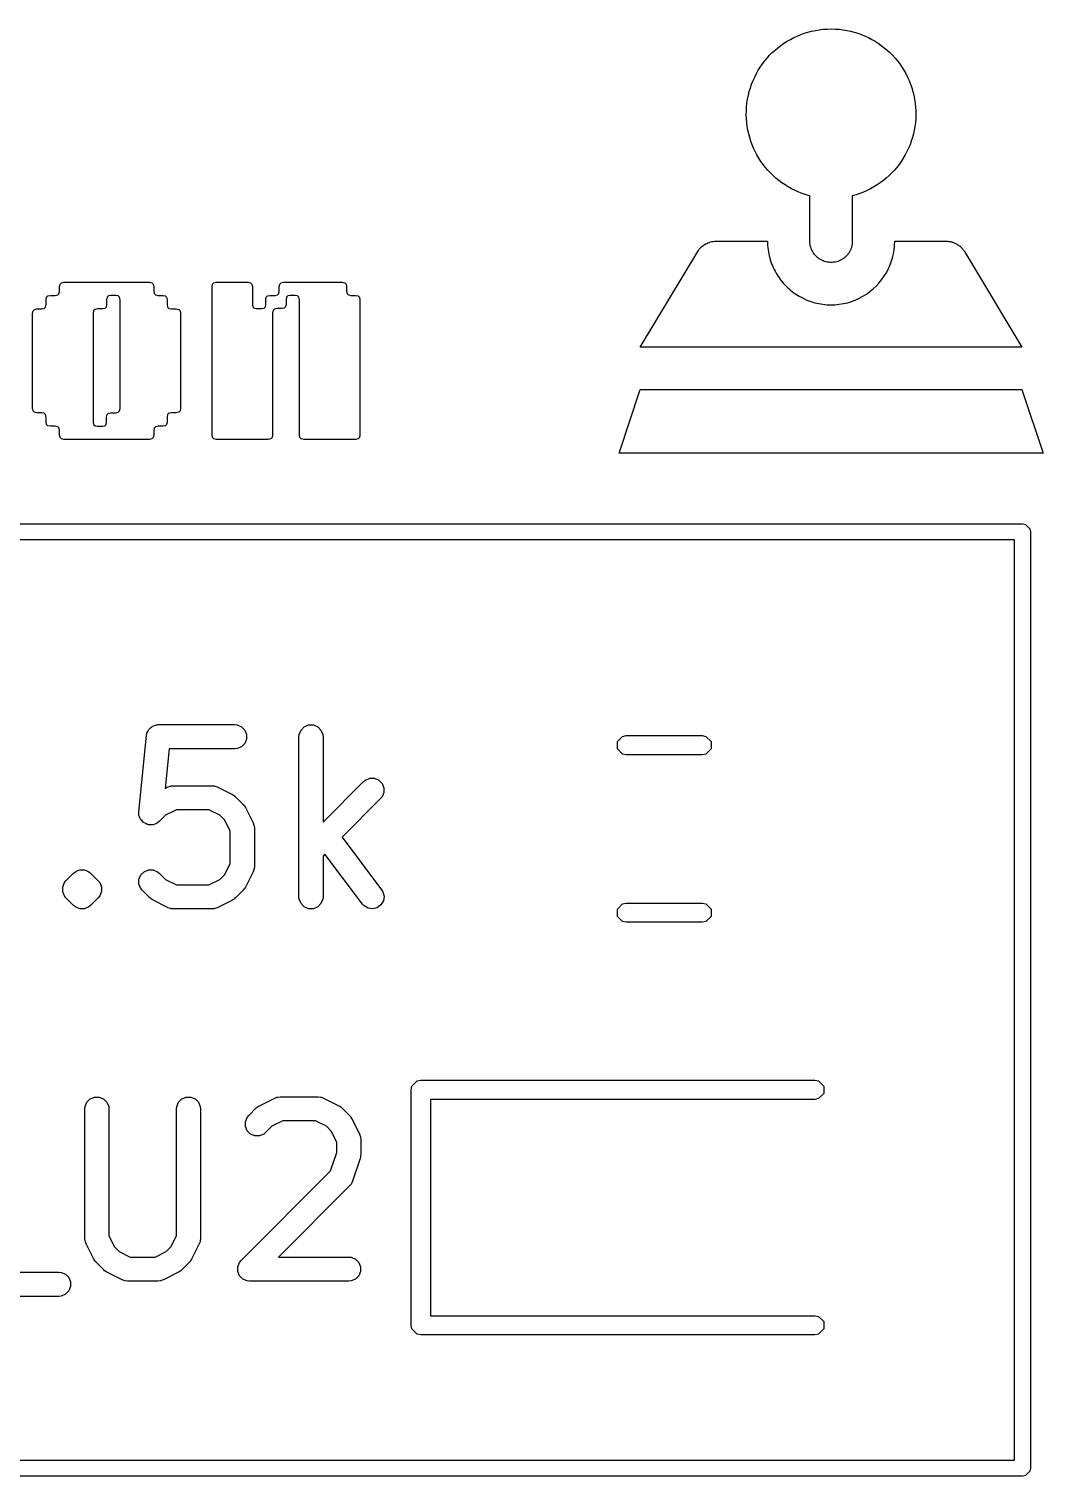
# Model space of a CAD drawing. Header units: millimetres. Extents: x 60 to 220, y -152 to -53.
# Drawn here: x 151.22 to 157.55, y -118.41 to -109.38 of the extents above; entities that cross this region are included whole.
import ezdxf

# ---------------------------------------------------------------- set-up
doc = ezdxf.new("R2010")
doc.units = ezdxf.units.MM
doc.layers.add('F.Silkscreen', color=41, linetype='CONTINUOUS', true_color=0xf2eda1)

msp = doc.modelspace()

# ---------------------------------------------------------------- linework, layer by layer
at = {"layer": 'F.Silkscreen', "linetype": 'CONTINUOUS'}
for p, q in [((155.968253, -109.448952), (155.989164, -109.438095)), ((155.989164, -109.438095), (156.010593, -109.428156)), ((156.010593, -109.428156), (156.032513, -109.419162)), ((156.032513, -109.419162), (156.054895, -109.411135)), ((156.054895, -109.411135), (156.077713, -109.4041)), ((156.077713, -109.4041), (156.100939, -109.398081)), ((156.100939, -109.398081), (156.124546, -109.393102)), ((156.124546, -109.393102), (156.148506, -109.389187)), ((156.148506, -109.389187), (156.172792, -109.386361)), ((156.172792, -109.386361), (156.197376, -109.384648)), ((156.197376, -109.384648), (156.222232, -109.384071)), ((156.222232, -109.384071), (156.247087, -109.384648)), ((156.247087, -109.384648), (156.271671, -109.386361)), ((156.271671, -109.386361), (156.295957, -109.389187)), ((156.295957, -109.389187), (156.319917, -109.393102)), ((156.319917, -109.393102), (156.343524, -109.39808)), ((156.343524, -109.39808), (156.36675, -109.4041)), ((156.36675, -109.4041), (156.389568, -109.411135)), ((156.389568, -109.411135), (156.411951, -109.419162)), ((156.411951, -109.419162), (156.43387, -109.428156)), ((156.43387, -109.428156), (156.4553, -109.438094)), ((156.4553, -109.438094), (156.476211, -109.448952)), ((155.838674, -109.54867), (155.855193, -109.532053)), ((155.855193, -109.532053), (155.872422, -109.516186)), ((155.872422, -109.516186), (155.890333, -109.501094)), ((155.890333, -109.501094), (155.908899, -109.4868)), ((155.908899, -109.4868), (155.928093, -109.473329)), ((155.928093, -109.473329), (155.947886, -109.460705)), ((155.947886, -109.460705), (155.968253, -109.448952)), ((156.476211, -109.448952), (156.496577, -109.460705)), ((156.496577, -109.460705), (156.516371, -109.473329)), ((156.516371, -109.473329), (156.535564, -109.4868)), ((156.535564, -109.4868), (156.55413, -109.501094)), ((156.55413, -109.501094), (156.572042, -109.516186)), ((156.572042, -109.516186), (156.589271, -109.532053)), ((156.589271, -109.532053), (156.60579, -109.54867)), ((155.767684, -109.642164), (155.780243, -109.622158)), ((155.780243, -109.622158), (155.793649, -109.602781)), ((155.793649, -109.602781), (155.807874, -109.584058)), ((155.807874, -109.584058), (155.822892, -109.566013)), ((155.822892, -109.566013), (155.838674, -109.54867)), ((156.60579, -109.54867), (156.621572, -109.566013)), ((156.621572, -109.566013), (156.636589, -109.584058)), ((156.636589, -109.584058), (156.650815, -109.602781)), ((156.650815, -109.602781), (156.664221, -109.622158)), ((156.664221, -109.622158), (156.67678, -109.642164)), ((155.726464, -109.728001), (155.735361, -109.705718)), ((155.735361, -109.705718), (155.745215, -109.683968)), ((155.745215, -109.683968), (155.755999, -109.662776)), ((155.755999, -109.662776), (155.767684, -109.642164)), ((156.67678, -109.642164), (156.688465, -109.662775)), ((156.688465, -109.662775), (156.699248, -109.683968)), ((156.699248, -109.683968), (156.709102, -109.705718)), ((156.709102, -109.705718), (156.718, -109.728)), ((155.700987, -109.821977), (155.705784, -109.797804)), ((155.705784, -109.797804), (155.711647, -109.774068)), ((155.711647, -109.774068), (155.71855, -109.750792)), ((155.71855, -109.750792), (155.726464, -109.728001)), ((156.718, -109.728), (156.725914, -109.750792)), ((156.725914, -109.750792), (156.732816, -109.774067)), ((156.732816, -109.774067), (156.73868, -109.797804)), ((156.73868, -109.797804), (156.743477, -109.821976)), ((155.693325, -109.895895), (155.694723, -109.871291)), ((155.694723, -109.871291), (155.697283, -109.846561)), ((155.697283, -109.846561), (155.700987, -109.821977)), ((156.743477, -109.821976), (156.747181, -109.846561)), ((156.747181, -109.846561), (156.749741, -109.871291)), ((156.749741, -109.871291), (156.751139, -109.895895)), ((155.693068, -109.920344), (155.693325, -109.895895)), ((155.693932, -109.944606), (155.693068, -109.920344)), ((155.695897, -109.968652), (155.693932, -109.944606)), ((155.698941, -109.992451), (155.695897, -109.968652)), ((156.748567, -109.968652), (156.745522, -109.992451)), ((156.750531, -109.944606), (156.748567, -109.968652)), ((156.751396, -109.920343), (156.750531, -109.944606)), ((156.751139, -109.895895), (156.751396, -109.920343)), ((155.703045, -110.015974), (155.698941, -109.992451)), ((155.708188, -110.039189), (155.703045, -110.015974)), ((155.714349, -110.062068), (155.708188, -110.039189)), ((155.721508, -110.084578), (155.714349, -110.062068)), ((156.730115, -110.062067), (156.722956, -110.084578)), ((156.736276, -110.039189), (156.730115, -110.062067)), ((156.741419, -110.015974), (156.736276, -110.039189)), ((156.745522, -109.992451), (156.741419, -110.015974)), ((155.729644, -110.106691), (155.721508, -110.084578)), ((155.738737, -110.128376), (155.729644, -110.106691)), ((155.748766, -110.149603), (155.738737, -110.128376)), ((155.759712, -110.170341), (155.748766, -110.149603)), ((156.695697, -110.149602), (156.684752, -110.17034)), ((156.705727, -110.128376), (156.695697, -110.149602)), ((156.71482, -110.106691), (156.705727, -110.128376)), ((156.722956, -110.084578), (156.71482, -110.106691)), ((155.771552, -110.19056), (155.759712, -110.170341)), ((155.784267, -110.21023), (155.771552, -110.19056)), ((155.797836, -110.229321), (155.784267, -110.21023)), ((155.81224, -110.247802), (155.797836, -110.229321)), ((155.827456, -110.265644), (155.81224, -110.247802)), ((156.632224, -110.247802), (156.617008, -110.265643)), ((156.646628, -110.22932), (156.632224, -110.247802)), ((156.660197, -110.21023), (156.646628, -110.22932)), ((156.672912, -110.190559), (156.660197, -110.21023)), ((156.684752, -110.17034), (156.672912, -110.190559)), ((155.843465, -110.282815), (155.827456, -110.265644)), ((155.860246, -110.299286), (155.843465, -110.282815)), ((155.877779, -110.315027), (155.860246, -110.299286)), ((155.896044, -110.330007), (155.877779, -110.315027)), ((155.915018, -110.344196), (155.896044, -110.330007)), ((155.934683, -110.357564), (155.915018, -110.344196)), ((156.529446, -110.344196), (156.509781, -110.357564)), ((156.548421, -110.330007), (156.529446, -110.344196)), ((156.566685, -110.315027), (156.548421, -110.330007)), ((156.584218, -110.299286), (156.566685, -110.315027)), ((156.600999, -110.282815), (156.584218, -110.299286)), ((156.617008, -110.265643), (156.600999, -110.282815)), ((155.955018, -110.37008), (155.934683, -110.357564)), ((155.976002, -110.381714), (155.955018, -110.37008)), ((155.997614, -110.392437), (155.976002, -110.381714)), ((156.019835, -110.402217), (155.997614, -110.392437)), ((156.042643, -110.411025), (156.019835, -110.402217)), ((156.066019, -110.418829), (156.042643, -110.411025)), ((156.089941, -110.425601), (156.066019, -110.418829)), ((156.08994, -110.708838), (156.08994, -110.425601)), ((156.08994, -110.425601), (156.089941, -110.425601)), ((156.378445, -110.418829), (156.354524, -110.425601)), ((156.354524, -110.425601), (156.354524, -110.708838)), ((156.401821, -110.411025), (156.378445, -110.418829)), ((156.424629, -110.402217), (156.401821, -110.411025)), ((156.44685, -110.392437), (156.424629, -110.402217)), ((156.468462, -110.381714), (156.44685, -110.392437)), ((156.489446, -110.37008), (156.468462, -110.381714)), ((156.509781, -110.357564), (156.489446, -110.37008)), ((155.031607, -111.370296), (155.389985, -110.772999)), ((155.389985, -110.772999), (155.394689, -110.76572)), ((155.394689, -110.76572), (155.399818, -110.758815)), ((155.399818, -110.758815), (155.405348, -110.752299)), ((155.405348, -110.752299), (155.411258, -110.746184)), ((155.411258, -110.746184), (155.417524, -110.740483)), ((155.417524, -110.740483), (155.424123, -110.73521)), ((155.424123, -110.73521), (155.431032, -110.730376)), ((155.431032, -110.730376), (155.438227, -110.725996)), ((155.438227, -110.725996), (155.445687, -110.722083)), ((155.445687, -110.722083), (155.453387, -110.718648)), ((155.453387, -110.718648), (155.461305, -110.715706)), ((155.461305, -110.715706), (155.469418, -110.71327)), ((155.469418, -110.71327), (155.477703, -110.711352)), ((155.477703, -110.711352), (155.486137, -110.709965)), ((155.486137, -110.709965), (155.494697, -110.709123)), ((155.494697, -110.709123), (155.503359, -110.708838)), ((155.503359, -110.708838), (155.825357, -110.708838)), ((155.825357, -110.708838), (155.825578, -110.722098)), ((155.825578, -110.722098), (155.826236, -110.735285)), ((155.826236, -110.735285), (155.827328, -110.748392)), ((155.827328, -110.748392), (155.828847, -110.761408)), ((155.828847, -110.761408), (155.830789, -110.774325)), ((155.830789, -110.774325), (155.833147, -110.787133)), ((155.833147, -110.787133), (155.835918, -110.799825)), ((156.090233, -110.717654), (156.08994, -110.708838)), ((156.091104, -110.726361), (156.090233, -110.717654)), ((156.092537, -110.734936), (156.091104, -110.726361)), ((156.09452, -110.743355), (156.092537, -110.734936)), ((156.097037, -110.751593), (156.09452, -110.743355)), ((156.100077, -110.759627), (156.097037, -110.751593)), ((156.103624, -110.767432), (156.100077, -110.759627)), ((156.107664, -110.774984), (156.103624, -110.767432)), ((156.112184, -110.782259), (156.107664, -110.774984)), ((156.11717, -110.789233), (156.112184, -110.782259)), ((156.122607, -110.795882), (156.11717, -110.789233)), ((156.128483, -110.802181), (156.122607, -110.795882)), ((156.321856, -110.795882), (156.318973, -110.799077)), ((156.324631, -110.792599), (156.321856, -110.795882)), ((156.327294, -110.789233), (156.324631, -110.792599)), ((156.329844, -110.785785), (156.327294, -110.789233)), ((156.33228, -110.782259), (156.329844, -110.785785)), ((156.334599, -110.778657), (156.33228, -110.782259)), ((156.3368, -110.774984), (156.334599, -110.778657)), ((156.338881, -110.771241), (156.3368, -110.774984)), ((156.34084, -110.767432), (156.338881, -110.771241)), ((156.342676, -110.763559), (156.34084, -110.767432)), ((156.344387, -110.759627), (156.342676, -110.763559)), ((156.345971, -110.755637), (156.344387, -110.759627)), ((156.347426, -110.751593), (156.345971, -110.755637)), ((156.348751, -110.747498), (156.347426, -110.751593)), ((156.349944, -110.743355), (156.348751, -110.747498)), ((156.351003, -110.739167), (156.349944, -110.743355)), ((156.351927, -110.734936), (156.351003, -110.739167)), ((156.352713, -110.730667), (156.351927, -110.734936)), ((156.35336, -110.726361), (156.352713, -110.730667)), ((156.353867, -110.722022), (156.35336, -110.726361)), ((156.35423, -110.717654), (156.353867, -110.722022)), ((156.35445, -110.713258), (156.35423, -110.717654)), ((156.354524, -110.708838), (156.35445, -110.713258)), ((156.605369, -110.81239), (156.611317, -110.787133)), ((156.611317, -110.787133), (156.615617, -110.761408)), ((156.615617, -110.761408), (156.618227, -110.735285)), ((156.618227, -110.735285), (156.619107, -110.708838)), ((156.619107, -110.708838), (156.941104, -110.708838)), ((156.941104, -110.708838), (156.945447, -110.70891)), ((156.945447, -110.70891), (156.949767, -110.709123)), ((156.949767, -110.709123), (156.954061, -110.709475)), ((156.954061, -110.709475), (156.958326, -110.709965)), ((156.958326, -110.709965), (156.96256, -110.710591)), ((156.96256, -110.710591), (156.96676, -110.711352)), ((156.96676, -110.711352), (156.970923, -110.712245)), ((156.970923, -110.712245), (156.975045, -110.71327)), ((156.975045, -110.71327), (156.979125, -110.714424)), ((156.979125, -110.714424), (156.983158, -110.715706)), ((156.983158, -110.715706), (156.987143, -110.717115)), ((156.987143, -110.717115), (156.991076, -110.718648)), ((156.991076, -110.718648), (156.994955, -110.720305)), ((156.994955, -110.720305), (156.998777, -110.722083)), ((156.998777, -110.722083), (157.002538, -110.72398)), ((157.002538, -110.72398), (157.006236, -110.725996)), ((157.006236, -110.725996), (157.009869, -110.728129)), ((157.009869, -110.728129), (157.013432, -110.730376)), ((157.013432, -110.730376), (157.016924, -110.732737)), ((157.016924, -110.732737), (157.020341, -110.73521)), ((157.020341, -110.73521), (157.02368, -110.737792)), ((157.02368, -110.737792), (157.026939, -110.740483)), ((157.026939, -110.740483), (157.030115, -110.743281)), ((157.030115, -110.743281), (157.033205, -110.746184)), ((157.033205, -110.746184), (157.036206, -110.749191)), ((157.036206, -110.749191), (157.039115, -110.752299)), ((157.039115, -110.752299), (157.041929, -110.755508)), ((157.041929, -110.755508), (157.044646, -110.758815)), ((157.044646, -110.758815), (157.047262, -110.76222)), ((157.047262, -110.76222), (157.049775, -110.76572)), ((157.049775, -110.76572), (157.052181, -110.769313)), ((157.052181, -110.769313), (157.054479, -110.772999)), ((157.054479, -110.772999), (157.412857, -111.370296)), ((155.835918, -110.799825), (155.839095, -110.81239)), ((155.839095, -110.81239), (155.842674, -110.824819)), ((155.842674, -110.824819), (155.846649, -110.837104)), ((155.846649, -110.837104), (155.851015, -110.849236)), ((155.851015, -110.849236), (155.855767, -110.861205)), ((155.855767, -110.861205), (155.860899, -110.873002)), ((155.860899, -110.873002), (155.866407, -110.884619)), ((155.866407, -110.884619), (155.872285, -110.896047)), ((156.134782, -110.808108), (156.128483, -110.802181)), ((156.141492, -110.813637), (156.134782, -110.808108)), ((156.148598, -110.818744), (156.141492, -110.813637)), ((156.156086, -110.823406), (156.148598, -110.818744)), ((156.163867, -110.82756), (156.156086, -110.823406)), ((156.171843, -110.83116), (156.163867, -110.82756)), ((156.179986, -110.834206), (156.171843, -110.83116)), ((156.188268, -110.836699), (156.179986, -110.834206)), ((156.196662, -110.838637), (156.188268, -110.836699)), ((156.205139, -110.840022), (156.196662, -110.838637)), ((156.213671, -110.840853), (156.205139, -110.840022)), ((156.222232, -110.84113), (156.213671, -110.840853)), ((156.230792, -110.840853), (156.222232, -110.84113)), ((156.239325, -110.840022), (156.230792, -110.840853)), ((156.247802, -110.838637), (156.239325, -110.840022)), ((156.256195, -110.836699), (156.247802, -110.838637)), ((156.264477, -110.834206), (156.256195, -110.836699)), ((156.27262, -110.83116), (156.264477, -110.834206)), ((156.280596, -110.82756), (156.27262, -110.83116)), ((156.288378, -110.823406), (156.280596, -110.82756)), ((156.292169, -110.821132), (156.288378, -110.823406)), ((156.295866, -110.818744), (156.292169, -110.821132)), ((156.299467, -110.816245), (156.295866, -110.818744)), ((156.302972, -110.813637), (156.299467, -110.816245)), ((156.306377, -110.810923), (156.302972, -110.813637)), ((156.309681, -110.808108), (156.306377, -110.810923)), ((156.312883, -110.805193), (156.309681, -110.808108)), ((156.315981, -110.802181), (156.312883, -110.805193)), ((156.318973, -110.799077), (156.315981, -110.802181)), ((156.565936, -110.907275), (156.578057, -110.884619)), ((156.578057, -110.884619), (156.588697, -110.861205)), ((156.588697, -110.861205), (156.597815, -110.837104)), ((156.597815, -110.837104), (156.605369, -110.81239)), ((151.406746, -110.990732), (151.409834, -110.976017)), ((151.409834, -110.976017), (151.418176, -110.967798)), ((151.418176, -110.967798), (151.433307, -110.96472)), ((151.433307, -110.96472), (151.967772, -110.96472)), ((151.967772, -110.96472), (151.982903, -110.967798)), ((151.982903, -110.967798), (151.991244, -110.976017)), ((151.991244, -110.976017), (151.994333, -110.990732)), ((152.358499, -110.991343), (152.361618, -110.976223)), ((152.361618, -110.976223), (152.369987, -110.96784)), ((152.369987, -110.96784), (152.38506, -110.96472)), ((152.38506, -110.96472), (152.583752, -110.96472)), ((152.583752, -110.96472), (152.598883, -110.967798)), ((152.598883, -110.967798), (152.607225, -110.976017)), ((152.607225, -110.976017), (152.610313, -110.990732)), ((152.778169, -110.990732), (152.781258, -110.976017)), ((152.781258, -110.976017), (152.789599, -110.967798)), ((152.789599, -110.967798), (152.804731, -110.96472)), ((152.804731, -110.96472), (153.171339, -110.96472)), ((153.171339, -110.96472), (153.18647, -110.967798)), ((153.18647, -110.967798), (153.194812, -110.976017)), ((153.194812, -110.976017), (153.197901, -110.990732)), ((155.872285, -110.896047), (155.878528, -110.907275)), ((155.878528, -110.907275), (155.885131, -110.918296)), ((155.885131, -110.918296), (155.892088, -110.9291)), ((155.892088, -110.9291), (155.899395, -110.939679)), ((155.899395, -110.939679), (155.907046, -110.950023)), ((155.907046, -110.950023), (155.915035, -110.960122)), ((155.915035, -110.960122), (155.923358, -110.969969)), ((155.923358, -110.969969), (155.93201, -110.979554)), ((156.503479, -110.988868), (156.521105, -110.969969)), ((156.521105, -110.969969), (156.537418, -110.950023)), ((156.537418, -110.950023), (156.552376, -110.9291)), ((156.552376, -110.9291), (156.565936, -110.907275)), ((151.322848, -111.07353), (151.325973, -111.05833)), ((151.325973, -111.05833), (151.334348, -111.049914)), ((151.334348, -111.049914), (151.34941, -111.046786)), ((151.34941, -111.046786), (151.380184, -111.046786)), ((151.380184, -111.046786), (151.395316, -111.043708)), ((151.395316, -111.043708), (151.403657, -111.035489)), ((151.403657, -111.035489), (151.406746, -111.020774)), ((151.406746, -111.020774), (151.406746, -110.990732)), ((151.703695, -111.05833), (151.70057, -111.07353)), ((151.71207, -111.049914), (151.703695, -111.05833)), ((151.727131, -111.046786), (151.71207, -111.049914)), ((151.757967, -111.046786), (151.727131, -111.046786)), ((151.773028, -111.049914), (151.757967, -111.046786)), ((151.781403, -111.05833), (151.773028, -111.049914)), ((151.784528, -111.07353), (151.781403, -111.05833)), ((151.994333, -110.990732), (151.994333, -111.020774)), ((151.994333, -111.020774), (151.997426, -111.035484)), ((151.997426, -111.035484), (152.005784, -111.043705)), ((152.005784, -111.043705), (152.020955, -111.046786)), ((152.020955, -111.046786), (152.05173, -111.046786)), ((152.05173, -111.046786), (152.066792, -111.049914)), ((152.066792, -111.049914), (152.075167, -111.05833)), ((152.075167, -111.05833), (152.078291, -111.07353)), ((152.358499, -111.918977), (152.358499, -110.991343)), ((152.610313, -110.990732), (152.610313, -111.10284)), ((152.694272, -111.072798), (152.69736, -111.058082)), ((152.69736, -111.058082), (152.705702, -111.049864)), ((152.705702, -111.049864), (152.720833, -111.046786)), ((152.720833, -111.046786), (152.751608, -111.046786)), ((152.751608, -111.046786), (152.766739, -111.043708)), ((152.766739, -111.043708), (152.775081, -111.035489)), ((152.775081, -111.035489), (152.778169, -111.020774)), ((152.778169, -111.020774), (152.778169, -110.990732)), ((152.823268, -111.058082), (152.820179, -111.072798)), ((152.831609, -111.049864), (152.823268, -111.058082)), ((152.84674, -111.046786), (152.831609, -111.049864)), ((152.877576, -111.046786), (152.84674, -111.046786)), ((152.892643, -111.04991), (152.877576, -111.046786)), ((152.901016, -111.05831), (152.892643, -111.04991)), ((152.904138, -111.073469), (152.901016, -111.05831)), ((153.197901, -110.990732), (153.197901, -111.020774)), ((153.197901, -111.020774), (153.200993, -111.035484)), ((153.200993, -111.035484), (153.209351, -111.043705)), ((153.209351, -111.043705), (153.224523, -111.046786)), ((153.224523, -111.046786), (153.255298, -111.046786)), ((153.255298, -111.046786), (153.270365, -111.04991)), ((153.270365, -111.04991), (153.278737, -111.05831)), ((153.278737, -111.05831), (153.281859, -111.073469)), ((155.93201, -110.979554), (155.940985, -110.988868)), ((155.940985, -110.988868), (155.950278, -110.997902)), ((155.950278, -110.997902), (155.959884, -111.006647)), ((155.959884, -111.006647), (155.969797, -111.015094)), ((155.969797, -111.015094), (155.980013, -111.023234)), ((155.980013, -111.023234), (155.990525, -111.031058)), ((155.990525, -111.031058), (156.00133, -111.038556)), ((156.00133, -111.038556), (156.012421, -111.045721)), ((156.012421, -111.045721), (156.023794, -111.052542)), ((156.023794, -111.052542), (156.047138, -111.065004)), ((156.047138, -111.065004), (156.071066, -111.075804)), ((156.373397, -111.075804), (156.397326, -111.065004)), ((156.397326, -111.065004), (156.420669, -111.052542)), ((156.420669, -111.052542), (156.443134, -111.038556)), ((156.443134, -111.038556), (156.464451, -111.023234)), ((156.464451, -111.023234), (156.48458, -111.006647)), ((156.48458, -111.006647), (156.503479, -110.988868)), ((151.23889, -111.158038), (151.242015, -111.142838)), ((151.23889, -111.752281), (151.23889, -111.158038)), ((151.242015, -111.142838), (151.25039, -111.134422)), ((151.25039, -111.134422), (151.265451, -111.131294)), ((151.265451, -111.131294), (151.296226, -111.131294)), ((151.296226, -111.131294), (151.311328, -111.128163)), ((151.311328, -111.128163), (151.319719, -111.119744)), ((151.319719, -111.119744), (151.322848, -111.104549)), ((151.322848, -111.104549), (151.322848, -111.07353)), ((151.619736, -111.142838), (151.616611, -111.158038)), ((151.616611, -111.158038), (151.616611, -111.836789)), ((151.628111, -111.134422), (151.619736, -111.142838)), ((151.643173, -111.131294), (151.628111, -111.134422)), ((151.674008, -111.131294), (151.643173, -111.131294)), ((151.68907, -111.128166), (151.674008, -111.131294)), ((151.697445, -111.119749), (151.68907, -111.128166)), ((151.70057, -111.104549), (151.697445, -111.119749)), ((151.70057, -111.07353), (151.70057, -111.104549)), ((151.784528, -111.752281), (151.784528, -111.07353)), ((152.078291, -111.07353), (152.078291, -111.104549)), ((152.078291, -111.104549), (152.081416, -111.119749)), ((152.081416, -111.119749), (152.089791, -111.128166)), ((152.089791, -111.128166), (152.104853, -111.131294)), ((152.104853, -111.131294), (152.135627, -111.131294)), ((152.135627, -111.131294), (152.150729, -111.134425)), ((152.150729, -111.134425), (152.159121, -111.142844)), ((152.159121, -111.142844), (152.16225, -111.158038)), ((152.16225, -111.158038), (152.16225, -111.752281)), ((152.610313, -111.10284), (152.613402, -111.117555)), ((152.613402, -111.117555), (152.621744, -111.125773)), ((152.621744, -111.125773), (152.636875, -111.128851)), ((152.636875, -111.128851), (152.66771, -111.128851)), ((152.66771, -111.128851), (152.682842, -111.125773)), ((152.682842, -111.125773), (152.691183, -111.117555)), ((152.691183, -111.117555), (152.694272, -111.10284)), ((152.694272, -111.10284), (152.694272, -111.072798)), ((152.739345, -111.140396), (152.736221, -111.155596)), ((152.736221, -111.155596), (152.736221, -111.918855)), ((152.74772, -111.13198), (152.739345, -111.140396)), ((152.762782, -111.128851), (152.74772, -111.13198)), ((152.793618, -111.128851), (152.762782, -111.128851)), ((152.808749, -111.125773), (152.793618, -111.128851)), ((152.81709, -111.117555), (152.808749, -111.125773)), ((152.820179, -111.10284), (152.81709, -111.117555)), ((152.820179, -111.072798), (152.820179, -111.10284)), ((152.904138, -111.918916), (152.904138, -111.073469)), ((153.281859, -111.073469), (153.281859, -111.918916)), ((156.071066, -111.075804), (156.095495, -111.084943)), ((156.095495, -111.084943), (156.120342, -111.09242)), ((156.120342, -111.09242), (156.145522, -111.098236)), ((156.145522, -111.098236), (156.170953, -111.10239)), ((156.170953, -111.10239), (156.196551, -111.104882)), ((156.196551, -111.104882), (156.222232, -111.105713)), ((156.222232, -111.105713), (156.247913, -111.104882)), ((156.247913, -111.104882), (156.273511, -111.10239)), ((156.273511, -111.10239), (156.298942, -111.098236)), ((156.298942, -111.098236), (156.324122, -111.09242)), ((156.324122, -111.09242), (156.348968, -111.084943)), ((156.348968, -111.084943), (156.373397, -111.075804)), ((157.412857, -111.370296), (155.031607, -111.370296)), ((154.899315, -112.031754), (155.031607, -111.634879)), ((155.031607, -111.634879), (157.412857, -111.634879)), ((157.412857, -111.634879), (157.545148, -112.031754)), ((151.242015, -111.767481), (151.23889, -111.752281)), ((151.25039, -111.775898), (151.242015, -111.767481)), ((151.265451, -111.779026), (151.25039, -111.775898)), ((151.296226, -111.779026), (151.265451, -111.779026)), ((151.311328, -111.782157), (151.296226, -111.779026)), ((151.319719, -111.790576), (151.311328, -111.782157)), ((151.703695, -111.79057), (151.71207, -111.782154)), ((151.71207, -111.782154), (151.727131, -111.779026)), ((151.727131, -111.779026), (151.757967, -111.779026)), ((151.757967, -111.779026), (151.773028, -111.775898)), ((151.773028, -111.775898), (151.781403, -111.767481)), ((151.781403, -111.767481), (151.784528, -111.752281)), ((152.089791, -111.782154), (152.081416, -111.79057)), ((152.104853, -111.779026), (152.089791, -111.782154)), ((152.135627, -111.779026), (152.104853, -111.779026)), ((152.150729, -111.775895), (152.135627, -111.779026)), ((152.159121, -111.767476), (152.150729, -111.775895)), ((152.16225, -111.752281), (152.159121, -111.767476)), ((151.322848, -111.80577), (151.319719, -111.790576)), ((151.322848, -111.836789), (151.322848, -111.80577)), ((151.325973, -111.851989), (151.322848, -111.836789)), ((151.334348, -111.860406), (151.325973, -111.851989)), ((151.34941, -111.863534), (151.334348, -111.860406)), ((151.380184, -111.863534), (151.34941, -111.863534)), ((151.395316, -111.866612), (151.380184, -111.863534)), ((151.403657, -111.87483), (151.395316, -111.866612)), ((151.406746, -111.889546), (151.403657, -111.87483)), ((151.616611, -111.836789), (151.619736, -111.851989)), ((151.619736, -111.851989), (151.628111, -111.860406)), ((151.628111, -111.860406), (151.643173, -111.863534)), ((151.643173, -111.863534), (151.674008, -111.863534)), ((151.674008, -111.863534), (151.68907, -111.860406)), ((151.68907, -111.860406), (151.697445, -111.851989)), ((151.697445, -111.851989), (151.70057, -111.836789)), ((151.70057, -111.80577), (151.703695, -111.79057)), ((151.70057, -111.836789), (151.70057, -111.80577)), ((151.997426, -111.874836), (151.994333, -111.889546)), ((152.005784, -111.866615), (151.997426, -111.874836)), ((152.020955, -111.863534), (152.005784, -111.866615)), ((152.05173, -111.863534), (152.020955, -111.863534)), ((152.066792, -111.860406), (152.05173, -111.863534)), ((152.075167, -111.851989), (152.066792, -111.860406)), ((152.078291, -111.836789), (152.075167, -111.851989)), ((152.081416, -111.79057), (152.078291, -111.80577)), ((152.078291, -111.80577), (152.078291, -111.836789)), ((151.406746, -111.919588), (151.406746, -111.889546)), ((151.409834, -111.934303), (151.406746, -111.919588)), ((151.418176, -111.942521), (151.409834, -111.934303)), ((151.433307, -111.9456), (151.418176, -111.942521)), ((151.967772, -111.9456), (151.433307, -111.9456)), ((151.982903, -111.942521), (151.967772, -111.9456)), ((151.991244, -111.934303), (151.982903, -111.942521)), ((151.994333, -111.919588), (151.991244, -111.934303)), ((151.994333, -111.889546), (151.994333, -111.919588)), ((152.361618, -111.934096), (152.358499, -111.918977)), ((152.369987, -111.942479), (152.361618, -111.934096)), ((152.38506, -111.9456), (152.369987, -111.942479)), ((152.709659, -111.9456), (152.38506, -111.9456)), ((152.724721, -111.942471), (152.709659, -111.9456)), ((152.733096, -111.934055), (152.724721, -111.942471)), ((152.736221, -111.918855), (152.733096, -111.934055)), ((152.907259, -111.934076), (152.904138, -111.918916)), ((152.915632, -111.942475), (152.907259, -111.934076)), ((152.930699, -111.9456), (152.915632, -111.942475)), ((153.255298, -111.9456), (152.930699, -111.9456)), ((153.270365, -111.942475), (153.255298, -111.9456)), ((153.278737, -111.934076), (153.270365, -111.942475)), ((153.281859, -111.918916), (153.278737, -111.934076)), ((157.545148, -112.031754), (154.899315, -112.031754)), ((146.8755, -112.472), (157.4165, -112.472)), ((157.4165, -112.472), (157.435634, -112.475806)), ((157.435634, -112.475806), (157.462694, -112.502866)), ((157.462694, -112.502866), (157.4665, -112.522)), ((157.3665, -112.572), (146.9255, -112.572)), ((157.3665, -118.314), (157.3665, -112.572)), ((157.4665, -112.522), (157.4665, -118.364)), ((151.95209, -113.77844), (151.957272, -113.76878)), ((151.957272, -113.76878), (151.961468, -113.758651)), ((151.961468, -113.758651), (151.964139, -113.755979)), ((151.964139, -113.755979), (151.965924, -113.752653)), ((151.965924, -113.752653), (151.974406, -113.745712)), ((151.974406, -113.745712), (151.98216, -113.737959)), ((151.98216, -113.737959), (151.985648, -113.736513)), ((151.985648, -113.736513), (151.988572, -113.734122)), ((151.988572, -113.734122), (151.999069, -113.730954)), ((151.999069, -113.730954), (152.009196, -113.72676)), ((152.009196, -113.72676), (152.014801, -113.726207)), ((152.014801, -113.726207), (152.016588, -113.725669)), ((152.016588, -113.725669), (152.018416, -113.725851)), ((152.018416, -113.725851), (152.023828, -113.725319)), ((152.023828, -113.725319), (152.500018, -113.725319)), ((152.500018, -113.725319), (152.51465, -113.72676)), ((152.51465, -113.72676), (152.541686, -113.737959)), ((152.541686, -113.737959), (152.562378, -113.758651)), ((152.562378, -113.758651), (152.573577, -113.785687)), ((152.90265, -113.785687), (152.913849, -113.758651)), ((152.913849, -113.758651), (152.934541, -113.737959)), ((152.934541, -113.737959), (152.961577, -113.72676)), ((152.961577, -113.72676), (152.990841, -113.72676)), ((152.990841, -113.72676), (153.017877, -113.737959)), ((153.017877, -113.737959), (153.038569, -113.758651)), ((153.038569, -113.758651), (153.049768, -113.785687)), ((151.901581, -114.269046), (151.9492, -113.792856)), ((151.9492, -113.792856), (151.950269, -113.787523)), ((151.950269, -113.785687), (151.950982, -113.783964)), ((151.950269, -113.787523), (151.950269, -113.785687)), ((151.950982, -113.783964), (151.95209, -113.77844)), ((152.541686, -113.862679), (152.51465, -113.873878)), ((152.562378, -113.841987), (152.541686, -113.862679)), ((152.573577, -113.814951), (152.562378, -113.841987)), ((152.573577, -113.785687), (152.573577, -113.814951)), ((152.901209, -113.800319), (152.90265, -113.785687)), ((152.901209, -114.800319), (152.901209, -113.800319)), ((153.049768, -113.785687), (153.051209, -113.800319)), ((153.051209, -113.800319), (153.051209, -114.333538)), ((154.888109, -113.830739), (154.920581, -113.798267)), ((154.888109, -113.876661), (154.888109, -113.830739)), ((154.920581, -113.798267), (154.943542, -113.7937)), ((154.943542, -113.7937), (155.418058, -113.7937)), ((155.418058, -113.7937), (155.441019, -113.798267)), ((155.441019, -113.798267), (155.473491, -113.830739)), ((155.473491, -113.830739), (155.473491, -113.876661)), ((152.091702, -113.875319), (152.066883, -114.123509)), ((152.500018, -113.875319), (152.091702, -113.875319)), ((152.51465, -113.873878), (152.500018, -113.875319)), ((154.920581, -113.909133), (154.888109, -113.876661)), ((154.943542, -113.9137), (154.920581, -113.909133)), ((155.418058, -113.9137), (154.943542, -113.9137)), ((155.441019, -113.909133), (155.418058, -113.9137)), ((155.473491, -113.876661), (155.441019, -113.909133)), ((152.066883, -114.123509), (152.085525, -114.114189)), ((152.085525, -114.114189), (152.099256, -114.108934)), ((152.099256, -114.108934), (152.101945, -114.108742)), ((152.101945, -114.108742), (152.104434, -114.107712)), ((152.104434, -114.107712), (152.119066, -114.106271)), ((152.119066, -114.106271), (152.357161, -114.106271)), ((152.357161, -114.106271), (152.371793, -114.107712)), ((152.371793, -114.107712), (152.374282, -114.108743)), ((152.374282, -114.108743), (152.37697, -114.108934)), ((152.37697, -114.108934), (152.390702, -114.114189)), ((152.390702, -114.114189), (152.48594, -114.161808)), ((153.051209, -114.333538), (153.304128, -114.080619)), ((153.304128, -114.080619), (153.315493, -114.071292)), ((153.315493, -114.071292), (153.342529, -114.060093)), ((153.342529, -114.060093), (153.371792, -114.060093)), ((153.371792, -114.060093), (153.398828, -114.071292)), ((153.398828, -114.071292), (153.419521, -114.091985)), ((153.419521, -114.091985), (153.43072, -114.119021)), ((153.43072, -114.119021), (153.43072, -114.148284)), ((152.48594, -114.161808), (152.492239, -114.165772)), ((152.492239, -114.165772), (152.494067, -114.16653)), ((152.494067, -114.16653), (152.496123, -114.168218)), ((152.496123, -114.168218), (152.498383, -114.16964)), ((152.498383, -114.16964), (152.499682, -114.171138)), ((152.499682, -114.171138), (152.505432, -114.175857)), ((152.505432, -114.175857), (152.553051, -114.223476)), ((152.553051, -114.223476), (152.557769, -114.229225)), ((153.410194, -114.186685), (153.170475, -114.426403)), ((153.419521, -114.17532), (153.410194, -114.186685)), ((153.43072, -114.148284), (153.419521, -114.17532)), ((151.901559, -114.283749), (151.901581, -114.269046)), ((151.90265, -114.287364), (151.901559, -114.283749)), ((151.90265, -114.29114), (151.90265, -114.287364)), ((151.906844, -114.301265), (151.90265, -114.29114)), ((151.910012, -114.311765), (151.906844, -114.301265)), ((151.912403, -114.314688), (151.910012, -114.311765)), ((151.913849, -114.318177), (151.912403, -114.314688)), ((151.921602, -114.32593), (151.913849, -114.318177)), ((152.068255, -114.290529), (152.029242, -114.329542)), ((152.136771, -114.256271), (152.068255, -114.290529)), ((152.339456, -114.256271), (152.136771, -114.256271)), ((152.407972, -114.290529), (152.339456, -114.256271)), ((152.438379, -114.320936), (152.407972, -114.290529)), ((152.557769, -114.229225), (152.559268, -114.230525)), ((152.559268, -114.230525), (152.560689, -114.232784)), ((152.560689, -114.232784), (152.562378, -114.234841)), ((152.562378, -114.234841), (152.563135, -114.236668)), ((152.563135, -114.236668), (152.5671, -114.242968)), ((152.5671, -114.242968), (152.614719, -114.338206)), ((151.928543, -114.334413), (151.921602, -114.32593)), ((151.931869, -114.336197), (151.928543, -114.334413)), ((151.934541, -114.338869), (151.931869, -114.336197)), ((151.944668, -114.343064), (151.934541, -114.338869)), ((151.95433, -114.348247), (151.944668, -114.343064)), ((151.958089, -114.348622), (151.95433, -114.348247)), ((151.961578, -114.350068), (151.958089, -114.348622)), ((151.972539, -114.350068), (151.961578, -114.350068)), ((151.983449, -114.351159), (151.972539, -114.350068)), ((151.987065, -114.350068), (151.983449, -114.351159)), ((151.99084, -114.350068), (151.987065, -114.350068)), ((152.000965, -114.345873), (151.99084, -114.350068)), ((152.011465, -114.342706), (152.000965, -114.345873)), ((152.014388, -114.340314), (152.011465, -114.342706)), ((152.017877, -114.338869), (152.014388, -114.340314)), ((152.029242, -114.329542), (152.017877, -114.338869)), ((152.472637, -114.389452), (152.438379, -114.320936)), ((152.472637, -114.592137), (152.472637, -114.389452)), ((152.614719, -114.338206), (152.619974, -114.351937)), ((152.619974, -114.351937), (152.620165, -114.354626)), ((152.620165, -114.354626), (152.621196, -114.357115)), ((152.621196, -114.357115), (152.622637, -114.371747)), ((152.622637, -114.371747), (152.622637, -114.609842)), ((153.170475, -114.426403), (153.417161, -114.755319)), ((153.063332, -114.533546), (153.051209, -114.54567)), ((153.051209, -114.54567), (153.051209, -114.800319)), ((153.297161, -114.845319), (153.063332, -114.533546)), ((151.446985, -114.699668), (151.494604, -114.652048)), ((151.494604, -114.652048), (151.50597, -114.64272)), ((151.50597, -114.64272), (151.505971, -114.642719)), ((151.505971, -114.642719), (151.521808, -114.636159)), ((151.521808, -114.636159), (151.533006, -114.631521)), ((151.533006, -114.631521), (151.562269, -114.631521)), ((151.562269, -114.631521), (151.56227, -114.631521)), ((151.56227, -114.631521), (151.573468, -114.636159)), ((151.573468, -114.636159), (151.589305, -114.642719)), ((151.589305, -114.642719), (151.589306, -114.64272)), ((151.589306, -114.64272), (151.600672, -114.652048)), ((151.600672, -114.652048), (151.64829, -114.699667)), ((151.90265, -114.690448), (151.913849, -114.663412)), ((151.913849, -114.663412), (151.934542, -114.642719)), ((151.934542, -114.642719), (151.961578, -114.631521)), ((151.961578, -114.631521), (151.990841, -114.631521)), ((151.990841, -114.631521), (152.017877, -114.64272)), ((152.017877, -114.64272), (152.029243, -114.652048)), ((152.029243, -114.652048), (152.068255, -114.691061)), ((152.407971, -114.691061), (152.438378, -114.660653)), ((152.438378, -114.660653), (152.472637, -114.592137)), ((152.614719, -114.643383), (152.5671, -114.738621)), ((152.619974, -114.629652), (152.614719, -114.643383)), ((152.620165, -114.626962), (152.619974, -114.629652)), ((152.621196, -114.624474), (152.620165, -114.626962)), ((152.622637, -114.609842), (152.621196, -114.624474)), ((151.42646, -114.738069), (151.437658, -114.711033)), ((151.42646, -114.767332), (151.42646, -114.738069)), ((151.431497, -114.779491), (151.42646, -114.767332)), ((151.437658, -114.711033), (151.446985, -114.699668)), ((151.64829, -114.699667), (151.657618, -114.711033)), ((151.668816, -114.767332), (151.657617, -114.794368)), ((151.657618, -114.711033), (151.66877, -114.737959)), ((151.66877, -114.737959), (151.668816, -114.738069)), ((151.668816, -114.738069), (151.668816, -114.767332)), ((151.90265, -114.719711), (151.90265, -114.690448)), ((151.913848, -114.746747), (151.90265, -114.719711)), ((151.923175, -114.758112), (151.913848, -114.746747)), ((151.970794, -114.805732), (151.923175, -114.758112)), ((152.068255, -114.691061), (152.136771, -114.725319)), ((152.136771, -114.725319), (152.339456, -114.725319)), ((152.339456, -114.725319), (152.407971, -114.691061)), ((152.553051, -114.758113), (152.505433, -114.805732)), ((152.557769, -114.752363), (152.553051, -114.758113)), ((152.559268, -114.751064), (152.557769, -114.752363)), ((152.560689, -114.748805), (152.559268, -114.751064)), ((152.562379, -114.746747), (152.560689, -114.748805)), ((152.563136, -114.744917), (152.562379, -114.746747)), ((152.5671, -114.738621), (152.563136, -114.744917)), ((153.417161, -114.755319), (153.424788, -114.767889)), ((153.424788, -114.767889), (153.43205, -114.796238)), ((151.437659, -114.794368), (151.431497, -114.779491)), ((151.446986, -114.805733), (151.437659, -114.794368)), ((151.494605, -114.853352), (151.446986, -114.805733)), ((151.50597, -114.862679), (151.494605, -114.853352)), ((151.600671, -114.853352), (151.589306, -114.862679)), ((151.64829, -114.805733), (151.600671, -114.853352)), ((151.657617, -114.794368), (151.64829, -114.805733)), ((151.976543, -114.81045), (151.970794, -114.805732)), ((151.977844, -114.81195), (151.976543, -114.81045)), ((151.980103, -114.813372), (151.977844, -114.81195)), ((151.98216, -114.81506), (151.980103, -114.813372)), ((151.983987, -114.815817), (151.98216, -114.81506)), ((151.990287, -114.819782), (151.983987, -114.815817)), ((152.085525, -114.867401), (151.990287, -114.819782)), ((152.48594, -114.819782), (152.390702, -114.867401)), ((152.492239, -114.815817), (152.48594, -114.819782)), ((152.494067, -114.81506), (152.492239, -114.815817)), ((152.496123, -114.813372), (152.494067, -114.81506)), ((152.498383, -114.81195), (152.496123, -114.813372)), ((152.499683, -114.81045), (152.498383, -114.81195)), ((152.505433, -114.805732), (152.499683, -114.81045)), ((152.90265, -114.814951), (152.901209, -114.800319)), ((152.913849, -114.841987), (152.90265, -114.814951)), ((152.934541, -114.862679), (152.913849, -114.841987)), ((153.038569, -114.841987), (153.017877, -114.862679)), ((153.049768, -114.814951), (153.038569, -114.841987)), ((153.051209, -114.800319), (153.049768, -114.814951)), ((153.307093, -114.85616), (153.297161, -114.845319)), ((153.332274, -114.87107), (153.307093, -114.85616)), ((153.413002, -114.850387), (153.389591, -114.867946)), ((153.427911, -114.825206), (153.413002, -114.850387)), ((153.43205, -114.796238), (153.427911, -114.825206)), ((154.888109, -114.875739), (154.920581, -114.843267)), ((154.920581, -114.843267), (154.943542, -114.8387)), ((154.943542, -114.8387), (155.418058, -114.8387)), ((155.418058, -114.8387), (155.441019, -114.843267)), ((155.441019, -114.843267), (155.473491, -114.875739)), ((151.533006, -114.873878), (151.50597, -114.862679)), ((151.533007, -114.873878), (151.533006, -114.873878)), ((151.562269, -114.873878), (151.533007, -114.873878)), ((151.56227, -114.873878), (151.562269, -114.873878)), ((151.589306, -114.862679), (151.56227, -114.873878)), ((152.099256, -114.872656), (152.085525, -114.867401)), ((152.101945, -114.872847), (152.099256, -114.872656)), ((152.104434, -114.873878), (152.101945, -114.872847)), ((152.119066, -114.875319), (152.104434, -114.873878)), ((152.357161, -114.875319), (152.119066, -114.875319)), ((152.371793, -114.873878), (152.357161, -114.875319)), ((152.374282, -114.872846), (152.371793, -114.873878)), ((152.37697, -114.872656), (152.374282, -114.872846)), ((152.390702, -114.867401), (152.37697, -114.872656)), ((152.961577, -114.873878), (152.934541, -114.862679)), ((152.990841, -114.873878), (152.961577, -114.873878)), ((153.017877, -114.862679), (152.990841, -114.873878)), ((153.361243, -114.875208), (153.332274, -114.87107)), ((153.389591, -114.867946), (153.361243, -114.875208)), ((154.888109, -114.921661), (154.888109, -114.875739)), ((154.920581, -114.954133), (154.888109, -114.921661)), ((155.473491, -114.921661), (155.441019, -114.954133)), ((155.473491, -114.875739), (155.473491, -114.921661)), ((154.943542, -114.9587), (154.920581, -114.954133)), ((155.418058, -114.9587), (154.943542, -114.9587)), ((155.441019, -114.954133), (155.418058, -114.9587)), ((153.638039, -115.947967), (153.661, -115.9434)), ((153.661, -115.9434), (156.121, -115.9434)), ((156.121, -115.9434), (156.143961, -115.947967)), ((153.601, -116.0034), (153.605567, -115.980439)), ((153.601, -117.4734), (153.601, -116.0034)), ((153.605567, -115.980439), (153.638039, -115.947967)), ((156.143961, -115.947967), (156.176433, -115.980439)), ((156.176433, -116.026361), (156.143961, -116.058833)), ((156.176433, -115.980439), (156.176433, -116.026361)), ((151.565191, -116.122319), (151.566632, -116.107687)), ((151.565191, -116.931842), (151.565191, -116.122319)), ((151.566632, -116.107687), (151.577831, -116.080651)), ((151.577831, -116.080651), (151.598523, -116.059959)), ((151.598523, -116.059959), (151.625559, -116.04876)), ((151.625559, -116.04876), (151.654823, -116.04876)), ((151.654823, -116.04876), (151.681859, -116.059959)), ((151.681859, -116.059959), (151.702551, -116.080651)), ((151.702551, -116.080651), (151.71375, -116.107687)), ((151.71375, -116.107687), (151.715191, -116.122319)), ((151.715191, -116.122319), (151.715191, -116.914137)), ((152.136619, -116.122319), (152.13806, -116.107687)), ((152.136619, -116.914137), (152.136619, -116.122319)), ((152.13806, -116.107687), (152.149259, -116.080651)), ((152.149259, -116.080651), (152.169951, -116.059959)), ((152.169951, -116.059959), (152.196987, -116.04876)), ((152.196987, -116.04876), (152.226251, -116.04876)), ((152.226251, -116.04876), (152.253287, -116.059959)), ((152.253287, -116.059959), (152.273979, -116.080651)), ((152.273979, -116.080651), (152.285178, -116.107687)), ((152.285178, -116.107687), (152.286619, -116.122319)), ((152.286619, -116.122319), (152.286619, -116.931842)), ((152.587158, -116.164524), (152.634777, -116.116905)), ((152.634777, -116.116905), (152.640526, -116.112186)), ((152.640526, -116.112186), (152.641826, -116.110688)), ((152.641826, -116.110688), (152.644085, -116.109266)), ((152.644085, -116.109266), (152.646142, -116.107578)), ((152.646142, -116.107578), (152.647969, -116.10682)), ((152.647969, -116.10682), (152.654269, -116.102856)), ((152.654269, -116.102856), (152.749507, -116.055237)), ((152.749507, -116.055237), (152.763238, -116.049982)), ((152.763238, -116.049982), (152.765927, -116.04979)), ((152.765927, -116.04979), (152.768416, -116.04876)), ((152.768416, -116.04876), (152.783048, -116.047319)), ((152.783048, -116.047319), (153.021143, -116.047319)), ((153.021143, -116.047319), (153.035775, -116.04876)), ((153.035775, -116.04876), (153.038264, -116.049791)), ((153.038264, -116.049791), (153.040952, -116.049982)), ((153.040952, -116.049982), (153.054684, -116.055237)), ((153.054684, -116.055237), (153.149922, -116.102856)), ((153.149922, -116.102856), (153.156221, -116.10682)), ((153.156221, -116.10682), (153.158049, -116.107578)), ((153.158049, -116.107578), (153.160105, -116.109266)), ((153.160105, -116.109266), (153.162365, -116.110688)), ((153.162365, -116.110688), (153.163664, -116.112186)), ((153.163664, -116.112186), (153.169414, -116.116905)), ((153.169414, -116.116905), (153.217033, -116.164524)), ((156.121, -116.0634), (153.721, -116.0634)), ((153.721, -116.0634), (153.721, -117.4134)), ((156.143961, -116.058833), (156.121, -116.0634)), ((152.566632, -116.202926), (152.577831, -116.175889)), ((152.566632, -116.232188), (152.566632, -116.202926)), ((152.577831, -116.175889), (152.587158, -116.164524)), ((152.800753, -116.197319), (152.732237, -116.231577)), ((153.003438, -116.197319), (152.800753, -116.197319)), ((153.071954, -116.231577), (153.003438, -116.197319)), ((153.217033, -116.164524), (153.221751, -116.170273)), ((153.221751, -116.170273), (153.22325, -116.171573)), ((153.22325, -116.171573), (153.224671, -116.173832)), ((153.224671, -116.173832), (153.22636, -116.175889)), ((153.22636, -116.175889), (153.227117, -116.177716)), ((153.227117, -116.177716), (153.231082, -116.184016)), ((153.231082, -116.184016), (153.278701, -116.279254)), ((152.577831, -116.259225), (152.566632, -116.232188)), ((152.598523, -116.279917), (152.577831, -116.259225)), ((152.62556, -116.291116), (152.598523, -116.279917)), ((152.654822, -116.291116), (152.62556, -116.291116)), ((152.681859, -116.279917), (152.654822, -116.291116)), ((152.693224, -116.27059), (152.681859, -116.279917)), ((152.732237, -116.231577), (152.693224, -116.27059)), ((153.102361, -116.261984), (153.071954, -116.231577)), ((153.136619, -116.3305), (153.102361, -116.261984)), ((153.278701, -116.279254), (153.283956, -116.292985)), ((153.283956, -116.292985), (153.284147, -116.295674)), ((153.284147, -116.295674), (153.285178, -116.298163)), ((153.285178, -116.298163), (153.286619, -116.312795)), ((153.136619, -116.395863), (153.136619, -116.3305)), ((153.286619, -116.312795), (153.286619, -116.408033)), ((153.098447, -116.510376), (153.136619, -116.395863)), ((153.28277, -116.431751), (153.235151, -116.574607)), ((153.284419, -116.424495), (153.28277, -116.431751)), ((153.285178, -116.422665), (153.284419, -116.424495)), ((153.285439, -116.420011), (153.285178, -116.422665)), ((153.28603, -116.417414), (153.285439, -116.420011)), ((153.286619, -116.408033), (153.285889, -116.415439)), ((153.285889, -116.415439), (153.28603, -116.417414)), ((152.539539, -117.069286), (153.098447, -116.510376)), ((153.235151, -116.574607), (153.229157, -116.588033)), ((153.217033, -116.603923), (152.773638, -117.047319)), ((153.226361, -116.592558), (153.217033, -116.603923)), ((153.227392, -116.590067), (153.226361, -116.592558)), ((153.229157, -116.588033), (153.227392, -116.590067)), ((151.566632, -116.946474), (151.565191, -116.931842)), ((151.715191, -116.914137), (151.749449, -116.982653)), ((152.10236, -116.982653), (152.136619, -116.914137)), ((152.286619, -116.931842), (152.285178, -116.946474)), ((151.567663, -116.948963), (151.566632, -116.946474)), ((151.567854, -116.951651), (151.567663, -116.948963)), ((151.573109, -116.965383), (151.567854, -116.951651)), ((151.620728, -117.060621), (151.573109, -116.965383)), ((151.749449, -116.982653), (151.779856, -117.013061)), ((151.779856, -117.013061), (151.848372, -117.047319)), ((152.003438, -117.047319), (152.071953, -117.013061)), ((152.071953, -117.013061), (152.10236, -116.982653)), ((152.278701, -116.965383), (152.231082, -117.060621)), ((152.283956, -116.951652), (152.278701, -116.965383)), ((152.284147, -116.948962), (152.283956, -116.951652)), ((152.285178, -116.946474), (152.284147, -116.948962)), ((151.624691, -117.066917), (151.620728, -117.060621)), ((151.625449, -117.068747), (151.624691, -117.066917)), ((151.627138, -117.070805), (151.625449, -117.068747)), ((151.62856, -117.073064), (151.627138, -117.070805)), ((151.630058, -117.074363), (151.62856, -117.073064)), ((151.634776, -117.080112), (151.630058, -117.074363)), ((151.682395, -117.127732), (151.634776, -117.080112)), ((151.848372, -117.047319), (152.003438, -117.047319)), ((152.217033, -117.080113), (152.169415, -117.127732)), ((152.221751, -117.074363), (152.217033, -117.080113)), ((152.22325, -117.073064), (152.221751, -117.074363)), ((152.224671, -117.070805), (152.22325, -117.073064)), ((152.226361, -117.068747), (152.224671, -117.070805)), ((152.227118, -117.066917), (152.226361, -117.068747)), ((152.231082, -117.060621), (152.227118, -117.066917)), ((152.519013, -117.107687), (152.530212, -117.080651)), ((152.519013, -117.136951), (152.519013, -117.107687)), ((152.530212, -117.080651), (152.539539, -117.069286)), ((152.773638, -117.047319), (153.211619, -117.047319)), ((153.211619, -117.047319), (153.226251, -117.04876)), ((153.226251, -117.04876), (153.253287, -117.059959)), ((153.253287, -117.059959), (153.273979, -117.080651)), ((153.273979, -117.080651), (153.285178, -117.107687)), ((153.285178, -117.107687), (153.285178, -117.136951)), ((150.640191, -117.142557), (151.402095, -117.142557)), ((151.402095, -117.142557), (151.416727, -117.143998)), ((151.416727, -117.143998), (151.443763, -117.155197)), ((151.443763, -117.155197), (151.464455, -117.175889)), ((151.464455, -117.175889), (151.475654, -117.202925)), ((151.475654, -117.202925), (151.475654, -117.232189)), ((151.688144, -117.13245), (151.682395, -117.127732)), ((151.689445, -117.13395), (151.688144, -117.13245)), ((151.691704, -117.135372), (151.689445, -117.13395)), ((151.693761, -117.13706), (151.691704, -117.135372)), ((151.695588, -117.137817), (151.693761, -117.13706)), ((151.701888, -117.141782), (151.695588, -117.137817)), ((151.797126, -117.189401), (151.701888, -117.141782)), ((151.810857, -117.194656), (151.797126, -117.189401)), ((151.813546, -117.194847), (151.810857, -117.194656)), ((151.816035, -117.195878), (151.813546, -117.194847)), ((151.830667, -117.197319), (151.816035, -117.195878)), ((152.021143, -117.197319), (151.830667, -117.197319)), ((152.035775, -117.195878), (152.021143, -117.197319)), ((152.038264, -117.194846), (152.035775, -117.195878)), ((152.040952, -117.194656), (152.038264, -117.194846)), ((152.054684, -117.189401), (152.040952, -117.194656)), ((152.149922, -117.141782), (152.054684, -117.189401)), ((152.156221, -117.137817), (152.149922, -117.141782)), ((152.158049, -117.13706), (152.156221, -117.137817)), ((152.160105, -117.135372), (152.158049, -117.13706)), ((152.162365, -117.13395), (152.160105, -117.135372)), ((152.163665, -117.13245), (152.162365, -117.13395)), ((152.169415, -117.127732), (152.163665, -117.13245)), ((152.530212, -117.163987), (152.519013, -117.136951)), ((152.550904, -117.184679), (152.530212, -117.163987)), ((152.57794, -117.195878), (152.550904, -117.184679)), ((152.592572, -117.197319), (152.57794, -117.195878)), ((153.211619, -117.197319), (152.592572, -117.197319)), ((153.226251, -117.195878), (153.211619, -117.197319)), ((153.253287, -117.184679), (153.226251, -117.195878)), ((153.273979, -117.163987), (153.253287, -117.184679)), ((153.285178, -117.136951), (153.273979, -117.163987)), ((151.402095, -117.292557), (150.640191, -117.292557)), ((151.416727, -117.291116), (151.402095, -117.292557)), ((151.443763, -117.279917), (151.416727, -117.291116)), ((151.464455, -117.259225), (151.443763, -117.279917)), ((151.475654, -117.232189), (151.464455, -117.259225)), ((153.605567, -117.496361), (153.601, -117.4734)), ((153.721, -117.4134), (156.121, -117.4134)), ((156.121, -117.4134), (156.143961, -117.417967)), ((156.143961, -117.417967), (156.176433, -117.450439)), ((156.176433, -117.450439), (156.176433, -117.496361)), ((153.638039, -117.528833), (153.605567, -117.496361)), ((153.661, -117.5334), (153.638039, -117.528833)), ((156.121, -117.5334), (153.661, -117.5334)), ((156.143961, -117.528833), (156.121, -117.5334)), ((156.176433, -117.496361), (156.143961, -117.528833)), ((146.9255, -118.314), (157.3665, -118.314)), ((157.4665, -118.364), (157.462694, -118.383134)), ((157.4165, -118.414), (146.8755, -118.414)), ((157.435634, -118.410194), (157.4165, -118.414)), ((157.462694, -118.383134), (157.435634, -118.410194))]:
    msp.add_line(p, q, dxfattribs=at)

doc.saveas('drawing.dxf')
